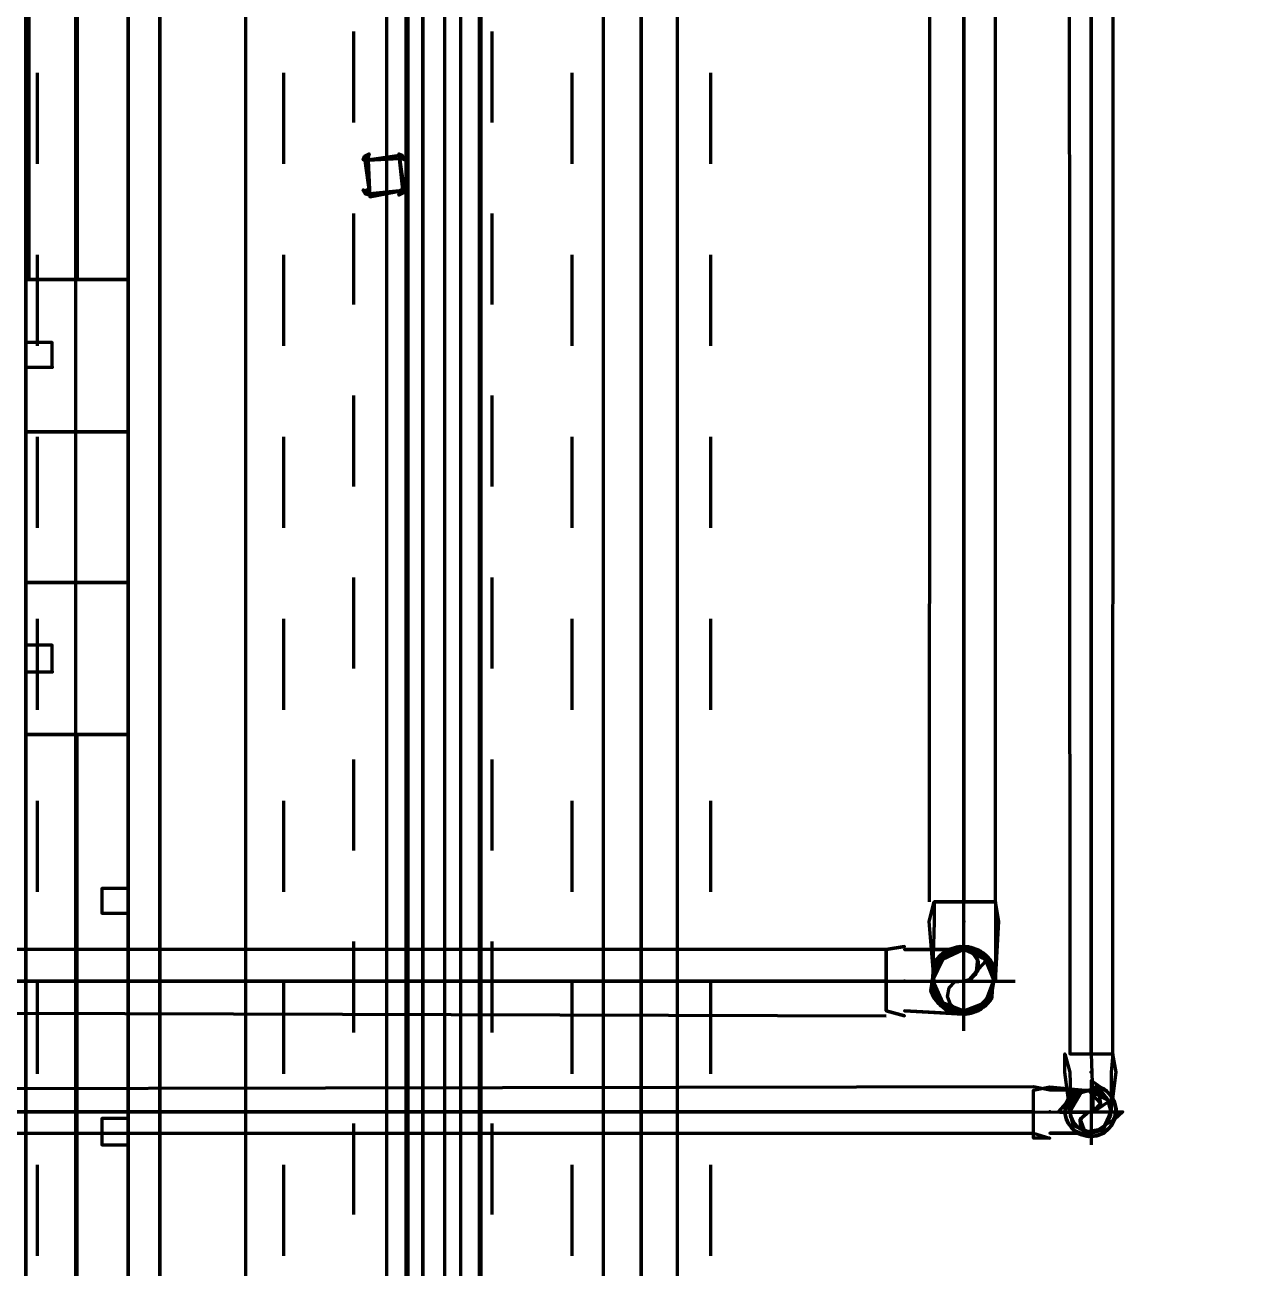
# Model space of a CAD drawing. Extents: x 0 to 1153, y 0 to 816.
# Drawn here: x 685.34 to 693.09, y 564.32 to 572.27 of the extents above; entities that cross this region are included whole.
import ezdxf

# ---------------------------------------------------------------- set-up
doc = ezdxf.new("R2010")
doc.units = 0
doc.header["$MEASUREMENT"] = 0
for name, color, linetype in [('Electrical', 7, 'Continuous'), ('Hatch', 7, 'Continuous'), ('PIPE', 7, 'Continuous')]:
    doc.layers.add(name, color=color, linetype=linetype)

msp = doc.modelspace()

# ---------------------------------------------------------------- linework, layer by layer
at = {"layer": 'Electrical', "color": 5, "linetype": 'Continuous', "lineweight": 211}
msp.add_line((685.673, 535.6225), (685.673, 567.7323), dxfattribs=at)
for points in [[(686.001, 567.7323), (686.001, 535.6225), (685.3449, 535.6225), (686.001, 535.6225), (685.3449, 535.6225), (686.001, 535.6225), (686.001, 567.7323), (685.3449, 567.7323), (686.001, 567.7323), (685.3449, 567.7323), (685.3449, 535.6225), (685.3449, 567.7323), (686.001, 567.7323), (686.001, 535.6225)], [(685.8317, 566.7481), (685.8317, 566.5893), (686.001, 566.5893), (686.001, 566.7481), (685.8317, 566.7481), (685.8317, 566.5893), (686.001, 566.5893), (686.001, 566.7481)], [(685.8317, 565.277), (685.8317, 565.1076), (686.001, 565.1076), (686.001, 565.277), (685.8317, 565.277), (685.8317, 565.1076), (686.001, 565.1076), (686.001, 565.277)]]:
    msp.add_lwpolyline(points, close=True, dxfattribs=at)
msp.add_lwpolyline([(685.3449, 535.6225), (685.3449, 567.7323), (685.3449, 535.6225)], dxfattribs=at)
at = {"layer": 'Hatch', "color": 5, "linetype": 'Continuous', "lineweight": 211}
for p, q in [((688.0225, 617.3893), (688.0225, 511.7148)), ((688.0225, 613.3253), (688.0225, 560.3346)), ((685.673, 613.283), (685.673, 570.6427))]:
    msp.add_line(p, q, dxfattribs=at)
for points in [[(688.2553, 511.6724), (688.2553, 617.347), (688.2553, 617.2306), (688.2553, 616.5744), (687.7897, 616.5744), (687.7897, 616.2886), (687.779, 616.5744), (688.2553, 616.5744), (688.2553, 618.0561), (688.2553, 617.3682), (688.2553, 618.0561), (687.779, 618.0561), (687.7897, 617.3682), (688.2553, 617.347), (687.779, 617.347), (687.779, 511.6724), (687.779, 617.347), (688.2447, 617.347), (688.2553, 617.4422), (687.779, 617.4422), (687.779, 618.1619)], [(687.779, 617.4422), (688.2553, 617.4422), (688.2553, 617.347), (688.2553, 617.4422), (687.779, 617.4422), (687.779, 511.7676), (687.779, 617.4422), (688.2447, 617.4422)], [(688.2553, 617.4422), (688.2447, 511.7676), (688.2553, 617.4422)], [(688.2447, 617.347), (688.2447, 511.6724)], [(687.7897, 613.3253), (687.7897, 560.3346), (687.779, 613.3253)], [(687.779, 613.3253), (687.779, 560.3346), (688.2553, 560.3346), (687.7897, 560.3346), (688.2553, 560.3346), (688.2553, 559.3715), (688.2553, 560.3346), (687.779, 560.3346), (687.779, 613.3253)], [(688.2553, 613.3253), (688.2553, 560.3346), (688.2553, 613.3253), (688.2553, 560.3346), (688.2553, 613.3253)], [(685.3449, 613.283), (685.3449, 570.6427), (686.001, 570.6427), (685.3661, 570.6427), (685.3661, 613.283), (685.3449, 570.6427), (685.3449, 568.706), (686.001, 568.706), (685.3449, 568.706), (685.3449, 567.7323), (686.001, 567.7323), (686.001, 568.706), (686.001, 569.6691), (685.3449, 569.6691), (686.001, 569.6691), (686.001, 570.6427), (686.001, 570.6427), (686.001, 613.283), (686.001, 570.6427), (686.001, 613.283), (686.001, 570.6427), (685.3661, 570.6427), (686.001, 570.6427), (685.3449, 570.6427), (686.001, 570.6427), (686.001, 567.7323), (685.3449, 567.7323), (685.3449, 570.6427), (685.3449, 613.283)], [(685.3449, 570.0818), (685.3449, 570.0818), (685.3449, 570.0818)], [(685.5142, 570.0818), (685.5142, 570.0818), (685.5142, 570.0818)], [(685.3449, 568.1345), (685.3449, 568.1345), (685.3449, 568.1345)], [(685.5142, 568.1345), (685.5142, 568.1345), (685.5142, 568.1345)]]:
    msp.add_lwpolyline(points, dxfattribs=at)
at = {"layer": 'Hatch', "color": 3, "linetype": 'Continuous', "lineweight": 211}
for points in [[(687.5251, 571.41), (687.5359, 571.4251), (687.5396, 571.4259), (687.5039, 571.41), (687.511, 571.4319), (687.5409, 571.4471)], [(687.5409, 571.2037), (687.5256, 571.2157), (687.5252, 571.2182), (687.5409, 571.1825), (687.5191, 571.1896), (687.505, 571.2106), (687.504, 571.2165), (687.5462, 571.1931), (687.7579, 571.2142), (687.7367, 571.4153), (687.5356, 571.4047), (687.5462, 571.1719), (687.7685, 571.2142), (687.7367, 571.4365), (687.5145, 571.4047)], [(687.7314, 571.4259), (687.7466, 571.4151), (687.7473, 571.4113), (687.7314, 571.4471), (687.7533, 571.4399), (687.7685, 571.41)], [(687.7474, 571.2195), (687.7352, 571.2041), (687.7327, 571.2037), (687.7685, 571.2195), (687.7613, 571.1976), (687.7314, 571.1825)]]:
    msp.add_lwpolyline(points, close=True, dxfattribs=at)
at = {"layer": 'Hatch', "color": 5, "linetype": 'Continuous', "lineweight": 211}
for points in [[(685.3449, 570.2406), (685.3449, 570.0818), (685.5142, 570.0818), (685.5142, 570.2406)], [(685.3449, 568.3038), (685.3449, 568.1345), (685.5142, 568.1345), (685.5142, 568.3038)]]:
    msp.add_lwpolyline(points, close=True, dxfattribs=at)
for p in [(686.001, 570.6427), (685.3449, 570.2406), (685.3449, 570.0818), (685.5142, 570.0818), (685.3449, 568.3038), (685.3449, 568.1345), (685.5142, 568.1345)]:
    msp.add_point(p, dxfattribs=at)
at = {"layer": 'PIPE', "color": 152, "linetype": 'Continuous', "lineweight": 211}
for p, q in [((687.4404, 572.2302), (687.4404, 571.6482)), ((688.3294, 571.6482), (688.3294, 572.2302)), ((687.4404, 571.0661), (687.4404, 570.484)), ((688.3294, 570.484), (688.3294, 571.0661)), ((687.4404, 569.9019), (687.4404, 569.3198)), ((688.3294, 569.3198), (688.3294, 569.9019)), ((687.4404, 568.7378), (687.4404, 568.1557)), ((688.3294, 568.1557), (688.3294, 568.7378)), ((687.4404, 567.5736), (687.4404, 566.9915)), ((688.3294, 566.9915), (688.3294, 567.5736)), ((687.4404, 566.4094), (687.4404, 565.8273)), ((688.3294, 565.8273), (688.3294, 566.4094)), ((687.4404, 565.2453), (687.4404, 564.6631)), ((688.3294, 564.6631), (688.3294, 565.2453))]:
    msp.add_line(p, q, dxfattribs=at)
at = {"layer": 'PIPE', "color": 220, "linetype": 'Continuous', "lineweight": 211}
for p, q in [((685.419, 571.9656), (685.419, 571.3836)), ((686.996, 571.3836), (686.996, 571.9656)), ((685.419, 570.8015), (685.419, 570.2194)), ((686.996, 570.2194), (686.996, 570.8015)), ((685.419, 569.6373), (685.419, 569.0552)), ((686.996, 569.0552), (686.996, 569.6373)), ((685.419, 568.4732), (685.419, 567.8911)), ((686.996, 567.8911), (686.996, 568.4732)), ((685.419, 567.309), (685.419, 566.7269)), ((686.996, 566.7269), (686.996, 567.309)), ((685.419, 566.1448), (685.419, 565.5628)), ((686.996, 565.5628), (686.996, 566.1448)), ((685.419, 564.9807), (685.419, 564.3986)), ((686.996, 564.3986), (686.996, 564.9807))]:
    msp.add_line(p, q, dxfattribs=at)
at = {"layer": 'PIPE', "color": 171, "linetype": 'Continuous', "lineweight": 211}
for p, q in [((688.8374, 571.9656), (688.8374, 571.3836)), ((689.7265, 571.3836), (689.7265, 571.9656)), ((688.8374, 570.8015), (688.8374, 570.2194)), ((689.7265, 570.2194), (689.7265, 570.8015)), ((688.8374, 569.6373), (688.8374, 569.0552)), ((689.7265, 569.0552), (689.7265, 569.6373)), ((688.8374, 568.4732), (688.8374, 567.8911)), ((689.7265, 567.8911), (689.7265, 568.4732)), ((688.8374, 567.309), (688.8374, 566.7269)), ((689.7265, 566.7269), (689.7265, 567.309)), ((688.8374, 566.1448), (688.8374, 565.5628)), ((689.7265, 565.5628), (689.7265, 566.1448)), ((688.8374, 564.9807), (688.8374, 564.3986)), ((689.7265, 564.3986), (689.7265, 564.9807))]:
    msp.add_line(p, q, dxfattribs=at)
at = {"layer": 'PIPE', "color": 3, "linetype": 'Continuous', "lineweight": 211}
for p, q in [((691.3456, 565.8379), (691.3456, 566.4835)), ((691.0281, 566.1554), (691.6737, 566.1554)), ((692.023, 565.6898), (692.2981, 565.6898)), ((691.7901, 565.1817), (691.7901, 565.4569))]:
    msp.add_line(p, q, dxfattribs=at)
at = {"layer": 'PIPE', "color": 200, "linetype": 'Continuous', "lineweight": 211}
msp.add_lwpolyline([(686.7525, 563.3508), (685.6624, 563.3508), (686.7525, 563.3508), (686.7525, 627.7186), (685.6624, 627.7186), (685.6624, 563.3508)], dxfattribs=at)
at = {"layer": 'PIPE', "color": 230, "linetype": 'Continuous', "lineweight": 211}
msp.add_lwpolyline([(686.2022, 563.3508), (686.2022, 627.7186), (686.2022, 563.3508)], dxfattribs=at)
at = {"layer": 'PIPE', "color": 142, "linetype": 'Continuous', "lineweight": 211}
msp.add_lwpolyline([(687.6521, 626.8614), (688.1283, 626.8614), (687.6521, 626.8614), (687.6521, 563.5731), (688.1283, 563.5731), (688.1283, 626.8614)], dxfattribs=at)
at = {"layer": 'PIPE', "color": 162, "linetype": 'Continuous', "lineweight": 211}
msp.add_lwpolyline([(687.8849, 626.8614), (687.8849, 563.5731), (687.8849, 626.8614)], dxfattribs=at)
at = {"layer": 'PIPE', "color": 161, "linetype": 'Continuous', "lineweight": 211}
msp.add_lwpolyline([(689.0385, 625.4115), (689.5147, 625.4115), (689.0385, 625.4115), (689.0385, 562.1866), (689.5147, 562.1866), (689.5147, 625.4115)], dxfattribs=at)
at = {"layer": 'PIPE', "color": 181, "linetype": 'Continuous', "lineweight": 211}
msp.add_lwpolyline([(689.2819, 625.4115), (689.2819, 562.1866), (689.2819, 625.4115)], dxfattribs=at)
at = {"layer": 'PIPE', "color": 3, "linetype": 'Continuous', "lineweight": 211}
for points in [[(691.5467, 566.6634), (691.1551, 566.6634), (691.1551, 566.5364), (691.1438, 566.1607, 0.41403), (691.3403, 565.9642, -0.41403), (691.1551, 566.1554), (691.1234, 566.5364), (691.1551, 566.6634), (691.5467, 566.6634), (691.5467, 566.5364), (691.5467, 566.1554), (691.5679, 566.5364), (691.5467, 566.6634), (691.5467, 623.8981), (691.1551, 623.8981), (691.1234, 624.0145), (691.1551, 623.8981), (691.1234, 566.6634)], [(691.1445, 566.1607), (691.1545, 566.2226), (691.1823, 566.2763), (691.2372, 566.3272), (691.2933, 566.3508), (691.3564, 566.3559), (691.4166, 566.3411), (691.4678, 566.3094), (691.5143, 566.2507), (691.5362, 566.1607), (691.5143, 566.2507), (691.4678, 566.3094), (691.4166, 566.3411), (691.3564, 566.3559), (691.2933, 566.3508), (691.2372, 566.3272), (691.1823, 566.2763), (691.1545, 566.2226), (691.1445, 566.1607), (691.1545, 566.2226), (691.1756, 566.3019), (691.2261, 566.3451), (691.2718, 566.3666), (691.3225, 566.3769), (691.3755, 566.3748), (691.4248, 566.3606), (691.4685, 566.3358), (691.5154, 566.2888), (691.5402, 566.2451), (691.5362, 566.1607), (691.5262, 566.0988), (691.5248, 566.0464), (691.4815, 565.996), (691.4248, 565.9608), (691.3581, 565.9444), (691.3051, 565.9466), (691.2406, 565.9679), (691.1869, 566.0073), (691.1476, 566.061), (691.1445, 566.1607), (691.1476, 566.061), (691.1869, 566.0073), (691.2406, 565.9679), (691.3051, 565.9466), (691.3581, 565.9444), (691.4248, 565.9608), (691.4815, 565.996), (691.5248, 566.0464), (691.5262, 566.0988), (691.5362, 566.1607), (691.5262, 566.0988), (691.5051, 566.0195), (691.4546, 565.9762), (691.4089, 565.9548), (691.3581, 565.9444), (691.3051, 565.9466), (691.2559, 565.9608), (691.2122, 565.9856), (691.1652, 566.0326), (691.1404, 566.0762), (691.1445, 566.1607), (691.1545, 566.2226), (691.1559, 566.275), (691.1991, 566.3254), (691.2559, 566.3606), (691.3225, 566.3769), (691.3755, 566.3748), (691.44, 566.3534), (691.4937, 566.3141), (691.5331, 566.2604), (691.5362, 566.1607), (691.5331, 566.2604), (691.4937, 566.3141), (691.44, 566.3534), (691.3755, 566.3748), (691.3225, 566.3769), (691.2559, 566.3606), (691.1991, 566.3254), (691.1559, 566.275), (691.1445, 566.1607), (691.208, 566.0178), (691.3456, 565.9649), (691.4832, 566.0178), (691.5362, 566.1607), (691.5262, 566.0988), (691.4984, 566.0451), (691.4435, 565.9942), (691.3874, 565.9706), (691.4435, 565.9942), (691.4984, 566.0451), (691.5262, 566.0988), (691.5362, 566.1607), (691.4832, 566.293), (691.3456, 566.3565), (691.208, 566.293), (691.1445, 566.1607), (691.1545, 566.2226), (691.1823, 566.2763), (691.2372, 566.3272), (691.2933, 566.3508), (691.3564, 566.3559), (691.4166, 566.3411), (691.4678, 566.3094), (691.5143, 566.2507), (691.5362, 566.1607), (691.5143, 566.2507), (691.4678, 566.3094), (691.4166, 566.3411), (691.3564, 566.3559), (691.2933, 566.3508), (691.2372, 566.3272), (691.1823, 566.2763), (691.1545, 566.2226), (691.1445, 566.1607), (691.1545, 566.2226), (691.1756, 566.3019), (691.2261, 566.3451), (691.2718, 566.3666), (691.3225, 566.3769), (691.3755, 566.3748), (691.4248, 566.3606), (691.4685, 566.3358), (691.5154, 566.2888), (691.5402, 566.2451), (691.5362, 566.1607), (691.5262, 566.0988), (691.5248, 566.0464), (691.4815, 565.996), (691.4248, 565.9608), (691.3581, 565.9444), (691.3051, 565.9466), (691.2406, 565.9679), (691.1869, 566.0073), (691.1476, 566.061), (691.1445, 566.1607), (691.1476, 566.061), (691.1869, 566.0073), (691.2406, 565.9679), (691.3051, 565.9466), (691.3581, 565.9444), (691.4248, 565.9608), (691.4815, 565.996), (691.5248, 566.0464), (691.5262, 566.0988), (691.5362, 566.1607), (691.5262, 566.0988), (691.5051, 566.0195), (691.4546, 565.9762), (691.4089, 565.9548), (691.3581, 565.9444), (690.9647, 565.9649), (691.3051, 565.9466), (691.2559, 565.9608), (691.2122, 565.9856), (691.1652, 566.0326), (691.1404, 566.0762), (691.1445, 566.1607), (691.1545, 566.2226), (691.1559, 566.275), (691.1991, 566.3254), (691.2559, 566.3606), (691.3225, 566.3769), (691.3755, 566.3748), (691.44, 566.3534), (691.4937, 566.3141), (691.5331, 566.2604), (691.5362, 566.1607), (691.5331, 566.2604), (691.4937, 566.3141), (691.44, 566.3534), (691.3755, 566.3748), (691.3225, 566.3769), (691.2559, 566.3606), (691.1991, 566.3254), (691.1559, 566.275), (691.1445, 566.1607), (691.208, 566.0178), (691.3456, 565.9649), (691.4832, 566.0178), (691.5362, 566.1607), (691.4832, 566.293), (691.3456, 566.3565), (690.9647, 566.3565), (691.3456, 566.3565), (691.208, 566.293), (691.1445, 566.1607), (691.1545, 566.2226), (691.1823, 566.2763), (691.2247, 566.3187), (691.2785, 566.3465), (691.3403, 566.3565), (691.4022, 566.3465), (691.456, 566.3187), (691.5069, 566.2638), (691.5362, 566.1607), (691.5262, 566.0988), (691.489, 566.0333), (691.4303, 565.9867), (691.3721, 565.9675), (691.4303, 565.9867), (691.489, 566.0333), (691.5262, 566.0988), (691.5362, 566.1607), (691.5069, 566.2638), (691.456, 566.3187), (691.4022, 566.3465), (691.3403, 566.3776), (691.3925, 566.3713), (691.44, 566.3534), (691.4815, 566.3254), (691.5248, 566.275), (691.5462, 566.2293), (691.5362, 566.1607), (691.5262, 566.0988), (691.5154, 566.0326), (691.4685, 565.9856), (691.4248, 565.9608), (691.3755, 565.9466), (691.3225, 565.9444), (691.2718, 565.9548), (691.2261, 565.9762), (691.1756, 566.0195), (691.1404, 566.0762), (691.1445, 566.1607), (691.1545, 566.2226), (691.1869, 566.3141), (691.2406, 566.3534), (691.3051, 566.3748), (691.2406, 566.3534), (691.1869, 566.3141), (691.1545, 566.2226), (691.1445, 566.1607), (691.1404, 566.0762), (691.1756, 566.0195), (691.2261, 565.9762), (691.2882, 565.95), (691.3403, 565.9437), (691.2882, 565.95), (691.2406, 565.9679), (691.1991, 565.996), (691.1559, 566.0464), (691.1344, 566.0921), (691.1445, 566.1607), (691.1545, 566.2226), (691.1652, 566.2888), (691.2122, 566.3358), (691.2559, 566.3606), (691.3051, 566.3748), (691.3581, 566.3769), (691.4089, 566.3666), (691.4546, 566.3451), (691.5051, 566.3019), (691.5402, 566.2451), (691.5362, 566.1607), (691.5262, 566.0988), (691.4937, 566.0073), (691.44, 565.9679), (691.3755, 565.9466), (691.44, 565.9679), (691.4937, 566.0073), (691.5262, 566.0988), (691.5362, 566.1607), (691.5402, 566.2451), (691.5051, 566.3019), (691.4546, 566.3451), (691.3925, 566.3713), (691.3403, 566.3776), (691.3925, 566.3713), (691.44, 566.3534), (691.4815, 566.3254), (691.5248, 566.275), (691.5462, 566.2293), (691.5362, 566.1607), (691.5262, 566.0988), (691.5154, 566.0326), (691.4685, 565.9856), (691.4248, 565.9608), (691.3755, 565.9466), (691.3225, 565.9444), (691.2718, 565.9548), (691.2261, 565.9762), (691.1756, 566.0195), (691.1404, 566.0762), (691.1445, 566.1607), (691.1545, 566.2226), (691.1869, 566.3141), (691.2406, 566.3534), (691.3051, 566.3748), (691.2406, 566.3534), (691.1869, 566.3141), (691.1545, 566.2226), (691.1445, 566.1607), (691.1404, 566.0762), (691.1756, 566.0195), (691.2261, 565.9762), (691.2882, 565.95), (691.3403, 565.9437), (691.2882, 565.95), (691.2406, 565.9679), (691.1991, 565.996), (691.1559, 566.0464), (691.1344, 566.0921), (691.1445, 566.1607), (691.1559, 566.275), (691.1991, 566.3254), (691.2559, 566.3606), (691.3225, 566.3769), (691.3755, 566.3748), (691.44, 566.3534), (691.4937, 566.3141), (691.5331, 566.2604), (691.5362, 566.1607), (691.5262, 566.0988), (691.5154, 566.0326), (691.4546, 565.9762), (691.3925, 565.95), (691.3403, 565.9437), (691.3925, 565.95), (691.4546, 565.9762), (691.5154, 566.0326), (691.5262, 566.0988), (691.5362, 566.1607), (691.5331, 566.2604), (691.4937, 566.3141), (691.44, 566.3534), (691.3755, 566.3748), (691.3225, 566.3769), (691.2559, 566.3606), (691.1991, 566.3254), (691.1559, 566.275), (691.1445, 566.1607), (691.1545, 566.2226), (691.1823, 566.2763), (691.2372, 566.3272), (691.2933, 566.3508), (691.3564, 566.3559), (691.4166, 566.3411), (691.4678, 566.3094), (691.5143, 566.2507), (691.5362, 566.1607), (691.5262, 566.0988), (691.4678, 566.012), (691.4166, 565.9803), (691.3564, 565.9655), (691.4166, 565.9803), (691.4678, 566.012), (691.5262, 566.0988), (691.5362, 566.1607), (691.5143, 566.2507), (691.4678, 566.3094), (691.4166, 566.3411), (691.3564, 566.3559), (691.2933, 566.3508), (691.2372, 566.3272), (691.1823, 566.2763), (691.1545, 566.2226), (691.1445, 566.1607), (691.1545, 566.2226), (691.1823, 566.2763), (691.2372, 566.3272), (691.2933, 566.3508), (691.3564, 566.3559), (691.4166, 566.3411), (691.4678, 566.3094), (691.4022, 566.3465), (691.3486, 566.3562), (691.3997, 566.3371), (691.433, 566.2951), (691.4215, 566.1966), (691.3795, 566.1633), (691.438, 566.2318), (691.489, 566.2881), (691.5208, 566.2369), (691.5362, 566.1607), (691.5262, 566.0988), (691.4678, 566.012), (691.4166, 565.9803), (691.3564, 565.9655), (691.3012, 565.9728), (691.2592, 566.0061), (691.2401, 566.0572), (691.251, 566.1117), (691.2874, 566.1509), (691.3403, 566.1554), (691.3933, 566.1705), (691.4358, 566.2242), (691.438, 566.2801), (691.3997, 566.3371), (691.3486, 566.3562), (691.2933, 566.3508), (691.2372, 566.3272), (691.1823, 566.2763), (691.1545, 566.2226), (691.1445, 566.1607, 0.41403), (691.3403, 565.9642, -0.41403), (691.1445, 566.1607, 0.41403), (691.3403, 565.9642), (691.4022, 565.9749), (691.456, 566.0027), (691.4984, 566.0451), (691.5262, 566.0988), (691.5362, 566.1607)]]:
    msp.add_lwpolyline(points, format="xyb", dxfattribs=at)
for points in [[(690.8482, 566.1554), (680.413, 566.1554), (690.8482, 566.1554), (691.3456, 566.1554), (691.3456, 566.6634), (691.3456, 623.8981), (691.3456, 566.6634)], [(692.531, 623.5912), (864.5949, 623.5912), (692.531, 623.5912), (692.4092, 623.6017), (692.3469, 623.5942), (692.2901, 623.5728), (692.2259, 623.5258), (692.179, 623.4616), (692.1576, 623.4048), (692.1605, 623.3371), (692.1605, 623.2207), (692.1605, 565.6898), (692.1605, 623.2207)], [(691.9912, 623.2207), (692.2981, 623.2207), (691.9912, 623.2207), (692.2981, 623.2207), (691.9912, 623.2207), (692.2981, 623.2207), (692.3193, 623.3371), (692.2981, 623.2207), (691.9912, 623.2207), (691.9912, 623.3371), (691.9912, 623.2207), (692.023, 565.6898), (692.2981, 565.6898), (692.2876, 565.5733), (692.2876, 565.3193), (692.3193, 565.5733), (692.2981, 565.6898), (692.3193, 623.2207)], [(690.8482, 566.3565), (690.8482, 565.9649), (690.9647, 565.9331), (690.8482, 565.9649), (690.8482, 566.3565), (690.9647, 566.3776), (690.8482, 566.3565), (680.413, 566.3565), (680.413, 565.9649), (680.2966, 565.9649), (679.9156, 565.9649), (680.2966, 565.9331), (680.413, 565.9649), (690.8482, 565.9331)], [(690.9647, 566.1554), (690.9647, 566.1554), (690.9647, 566.1554)], [(691.7901, 565.3193), (680.466, 565.3193), (691.7901, 565.3193), (692.1285, 565.3139), (692.0874, 565.2617), (692.0945, 565.2071), (692.0549, 565.2385), (692.0298, 565.2828), (691.9912, 565.5733), (691.9912, 565.6898), (692.023, 565.5733), (692.0298, 565.3664), (692.0945, 565.4421), (691.9996, 565.3765), (691.9489, 565.3193), (692.3616, 565.3193), (692.3109, 565.2728), (692.2558, 565.2385), (692.1971, 565.1991), (692.1442, 565.1826), (692.0941, 565.2189), (692.09, 565.2723), (692.1442, 565.3184), (692.09, 565.2723), (692.1191, 565.192), (692.2161, 565.2071), (692.2558, 565.2385), (692.2809, 565.2828), (692.2872, 565.3355), (692.2728, 565.3854), (692.1915, 565.3296), (692.222, 565.3716), (692.1445, 565.4565), (692.2621, 565.4027), (692.1445, 565.4565), (692.2068, 565.4465), (692.2621, 565.4027), (692.2859, 565.3461), (692.2838, 565.2928), (692.2558, 565.2385), (692.1971, 565.1991), (692.2558, 565.2385), (692.2809, 565.2828), (692.2872, 565.3355), (692.2728, 565.3854), (692.2414, 565.4251), (692.1445, 565.4565), (692.0945, 565.4421), (692.0269, 565.3564), (692.0486, 565.4027), (692.0269, 565.3564), (692.0248, 565.3031), (692.0429, 565.2549), (692.0772, 565.2178), (692.1235, 565.1962), (692.1688, 565.1611), (692.2191, 565.1735), (692.262, 565.2001), (692.2947, 565.2382), (692.3171, 565.298), (692.3171, 565.3512), (692.301, 565.4), (692.2713, 565.4406), (692.2307, 565.4703), (692.1445, 565.4565), (692.0945, 565.4421), (692.0393, 565.4406), (692.0095, 565.4), (691.9934, 565.3512), (691.9934, 565.298), (692.0095, 565.2492), (692.0393, 565.2086), (692.0799, 565.1789), (692.1287, 565.1627), (692.0485, 565.2001), (692.0041, 565.2608), (691.9918, 565.3111), (691.996, 565.364), (692.0229, 565.4215), (692.0945, 565.4421), (692.0393, 565.4406), (692.0095, 565.4), (691.9918, 565.3381), (691.996, 565.2852), (692.0158, 565.2382), (692.0485, 565.2001), (692.0915, 565.1735), (692.1419, 565.1611), (692.1947, 565.1654), (692.2417, 565.1852), (692.2798, 565.2179), (692.3064, 565.2608), (692.3187, 565.3111), (692.3145, 565.364), (692.2947, 565.411), (692.262, 565.4492), (692.2191, 565.4758), (692.1445, 565.4565), (692.1947, 565.4839), (692.262, 565.4492), (692.3064, 565.3885), (692.3187, 565.3381), (692.3145, 565.2852), (692.2877, 565.2277), (692.2307, 565.1789), (692.1688, 565.1611), (692.2191, 565.1735), (692.262, 565.2001), (692.301, 565.2492), (692.3187, 565.3111), (692.3145, 565.364), (692.2947, 565.411), (692.262, 565.4492), (692.2191, 565.4758), (692.1445, 565.4565), (692.0945, 565.4421), (692.0307, 565.4314), (692.0041, 565.3885), (691.9918, 565.3381), (691.996, 565.2852), (692.0158, 565.2382), (692.0485, 565.2001), (692.0915, 565.1735), (692.1419, 565.1611), (692.0485, 565.2001), (692.0041, 565.2608), (691.9918, 565.3111), (691.996, 565.364), (692.0229, 565.4215), (692.0945, 565.4421), (692.0393, 565.4406), (692.0095, 565.4), (691.9918, 565.3381), (691.996, 565.2852), (692.0158, 565.2382), (692.0485, 565.2001), (692.0915, 565.1735), (692.1419, 565.1611), (692.1947, 565.1654), (692.2417, 565.1852), (692.2798, 565.2179), (692.3064, 565.2608), (692.3187, 565.3111), (692.3145, 565.364), (692.2947, 565.411), (692.262, 565.4492), (692.2191, 565.4758), (692.1445, 565.4565), (692.1947, 565.4839), (692.2621, 565.4027), (692.2859, 565.3461), (692.2838, 565.2928), (692.2558, 565.2385), (692.1971, 565.1991), (692.2558, 565.2385), (692.2809, 565.2828), (692.2872, 565.3355), (692.2728, 565.3854), (692.2414, 565.4251), (692.1445, 565.4565), (692.0945, 565.4421), (692.0429, 565.3943), (692.0248, 565.3461), (692.0269, 565.2928), (692.0486, 565.2465), (692.0856, 565.2121), (692.1339, 565.194), (692.0441, 565.2346), (692.023, 565.3193), (692.0945, 565.4421), (692.1445, 565.4565), (691.896, 565.4569), (691.7901, 565.4781), (680.466, 565.4569)], [(692.1605, 565.6898), (692.1718, 565.3213), (692.222, 565.3716), (692.2137, 565.4244), (692.2191, 565.4758), (692.1605, 565.5204), (692.1605, 565.1076)], [(680.466, 565.1817), (691.7901, 565.1817), (691.896, 565.15), (691.7901, 565.15), (691.7901, 565.4569), (691.896, 565.4781), (692.1445, 565.4565), (692.2664, 565.3934), (692.2876, 565.3193), (692.2346, 565.2029), (692.1605, 565.1817), (691.896, 565.1817), (692.1605, 565.1817), (692.1035, 565.169), (692.0485, 565.2001), (692.0041, 565.2608), (691.9918, 565.3111), (691.996, 565.364), (692.0229, 565.4215), (692.0945, 565.4421), (692.0393, 565.4406), (692.0095, 565.4), (691.9918, 565.3381), (691.996, 565.2852), (692.0158, 565.2382), (692.0485, 565.2001), (692.0915, 565.1735), (692.1419, 565.1611), (692.1947, 565.1654), (692.2417, 565.1852), (692.2798, 565.2179), (692.3064, 565.2608), (692.3187, 565.3381), (692.3064, 565.3885), (692.2798, 565.4314), (692.2417, 565.4641), (692.1947, 565.4839), (692.1445, 565.4565), (692.1947, 565.4839), (692.2522, 565.457), (692.301, 565.4), (692.3187, 565.3381), (692.3145, 565.2852), (692.2798, 565.2179), (692.2191, 565.1735), (692.1688, 565.1611), (692.1159, 565.1654), (692.0584, 565.1922), (692.0095, 565.2492), (691.9918, 565.3111), (692.0041, 565.2608), (692.0307, 565.2179), (692.0799, 565.1789), (692.1419, 565.1611), (692.1947, 565.1654), (692.2417, 565.1852), (692.2798, 565.2179), (692.3064, 565.2608), (692.3187, 565.3111), (692.3145, 565.364), (692.2877, 565.4215), (692.2522, 565.457), (692.2071, 565.4803), (692.1445, 565.4565), (692.0945, 565.4421), (692.0229, 565.4215), (691.9996, 565.3765), (691.9912, 565.3246), (692.0334, 565.3761), (692.0945, 565.4421), (692.0269, 565.3564), (692.0248, 565.3031), (692.0429, 565.2549), (692.0772, 565.2178), (692.1235, 565.1962), (692.1768, 565.194), (692.225, 565.2121), (692.2621, 565.2465), (692.2872, 565.3355), (692.2728, 565.3854), (692.2414, 565.4251), (692.1445, 565.4565), (692.0945, 565.4421), (692.023, 565.3193), (692.0441, 565.2346), (692.1605, 565.1817), (692.2346, 565.2029), (692.2876, 565.3193), (692.2664, 565.3934), (692.1445, 565.4565), (692.0945, 565.4421), (692.1445, 565.4565), (692.1947, 565.4839), (692.2522, 565.457), (692.301, 565.4), (692.3187, 565.3381), (692.3064, 565.3885), (692.2798, 565.4314), (692.2307, 565.4703), (692.1445, 565.4565), (692.0945, 565.4421), (692.0307, 565.4314), (692.0041, 565.3885), (691.9918, 565.3381), (691.996, 565.2852), (692.0158, 565.2382), (692.0485, 565.2001), (692.0915, 565.1735), (692.1419, 565.1611), (692.1947, 565.1654), (692.2417, 565.1852), (692.2798, 565.2179), (692.3064, 565.2608), (692.3187, 565.3111), (692.2798, 565.2179), (692.2191, 565.1735), (692.1688, 565.1611), (692.1159, 565.1654), (692.0584, 565.1922), (692.0095, 565.2492), (691.9918, 565.3111), (692.0041, 565.2608), (692.0307, 565.2179), (692.0799, 565.1789), (692.1419, 565.1611), (692.1947, 565.1654), (692.2417, 565.1852), (692.2798, 565.2179), (692.3064, 565.2608), (692.3187, 565.3111), (692.3145, 565.364), (692.2947, 565.411), (692.262, 565.4492), (692.2191, 565.4758), (692.1445, 565.4565), (692.0945, 565.4421), (692.0307, 565.4314), (692.0041, 565.3885), (691.9918, 565.3381), (692.0334, 565.3761), (692.0945, 565.4421), (692.0269, 565.3564), (692.0248, 565.3031), (692.0429, 565.2549), (692.0772, 565.2178), (692.1235, 565.1962), (692.1768, 565.194), (692.225, 565.2121), (692.2621, 565.2465), (692.2872, 565.3355), (692.2728, 565.3854), (692.2414, 565.4251), (692.1445, 565.4565), (692.1445, 565.4565), (692.0945, 565.4421)], [(691.896, 565.3193), (691.896, 565.3193), (691.896, 565.3193)]]:
    msp.add_lwpolyline(points, dxfattribs=at)
for p in [(691.3456, 566.6634), (691.3456, 566.6634), (691.3456, 566.5364), (691.3456, 566.5364), (690.8482, 566.1554), (690.8482, 566.1554), (690.9647, 566.1554), (692.1605, 565.6898), (692.1605, 565.6898), (692.1605, 565.5733), (692.1605, 565.5733), (691.7901, 565.3193), (691.7901, 565.3193), (691.896, 565.3193)]:
    msp.add_point(p, dxfattribs=at)

doc.saveas('drawing.dxf')
